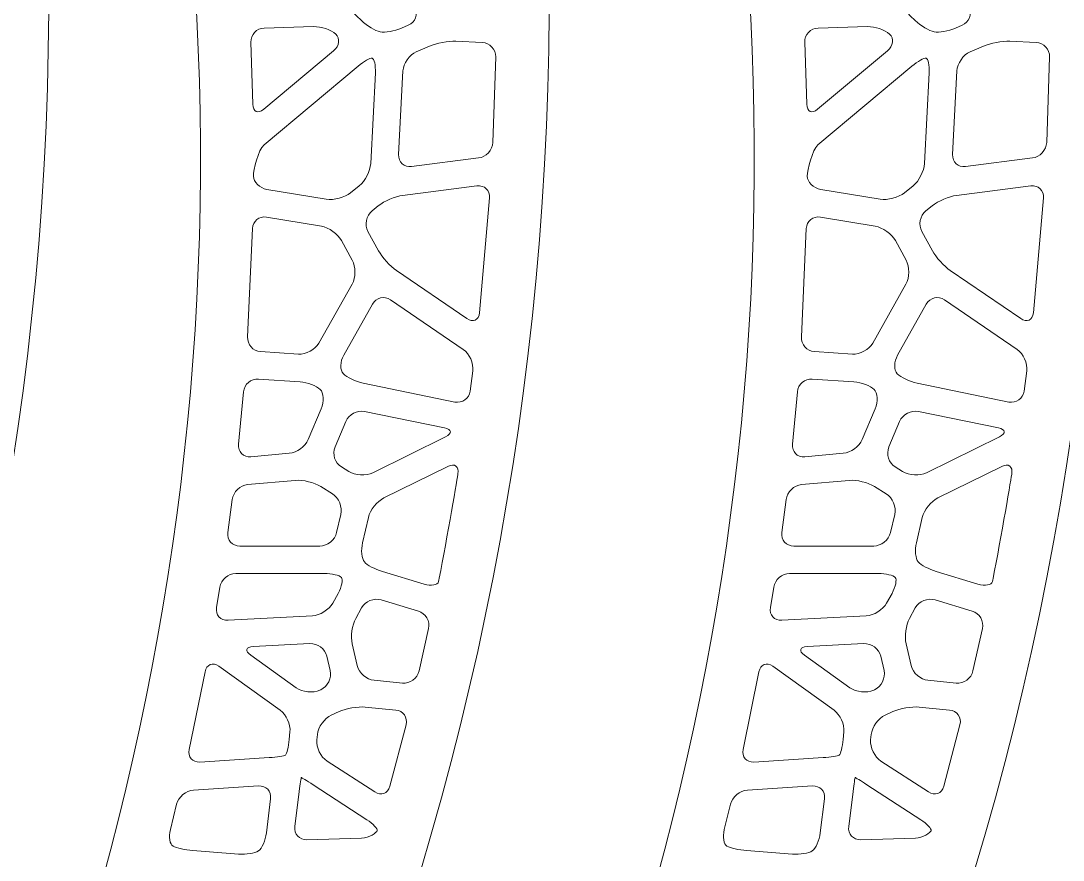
# Model space of a CAD drawing. Header units: inches. Extents: x 8 to 818, y -635 to -10.
# Drawn here: x 604.1 to 711, y -239.2 to -153.2 of the extents above; entities that cross this region are included whole.
import ezdxf

# ---------------------------------------------------------------- set-up
doc = ezdxf.new("R2010")
doc.units = ezdxf.units.IN
doc.header["$MEASUREMENT"] = 0
doc.layers.add('Calque 1', color=7, linetype='Continuous')

# ---------------------------------------------------------------- blocks, each defined once
blk = doc.blocks.new('block 2')
at = {"layer": 'Calque 1', "color": 179, "lineweight": 5, "true_color": 0x262425}
blk.add_open_spline([(715.86, -64), (715.86, -64), (726.82, -66.29), (726.82, -66.29), (727.36, -66.4), (727.7, -66.93), (727.59, -67.48), (727.59, -67.48), (727.39, -68.45), (727.39, -68.45), (727.27, -68.99), (726.74, -69.34), (726.2, -69.23), (726.2, -69.23), (717.2, -67.34), (717.2, -67.34), (769.2, -199.6), (711.01, -353.81), (579.16, -418.55), (579.16, -418.55), (584.06, -419.58), (584.06, -419.58), (584.61, -419.69), (584.95, -420.22), (584.84, -420.76), (584.84, -420.76), (584.63, -421.74), (584.63, -421.74), (584.52, -422.28), (583.99, -422.63), (583.45, -422.51), (583.45, -422.51), (574.72, -420.69), (574.72, -420.69), (571.92, -422), (569.1, -423.28), (566.24, -424.51), (562.3, -426.21), (560.36, -430.67), (561.85, -434.69), (561.85, -434.69), (561.9, -434.84), (561.9, -434.84), (563.44, -439), (568.05, -441.15), (572.21, -439.61), (738.97, -377.87), (817.84, -186.1), (744.29, -23.11), (739.77, -12.97), (726.88, -9.8), (716.32, -15.85), (716.32, -15.85), (716.32, -15.85), (716.32, -15.85), (705.75, -21.91), (701.37, -33.6), (705.82, -42.17), (709.52, -49.36), (712.86, -56.64), (715.86, -64)], degree=3, knots=[0, 0, 0, 0, 1, 1, 1, 2, 2, 2, 3, 3, 3, 4, 4, 4, 5, 5, 5, 6, 6, 6, 7, 7, 7, 8, 8, 8, 9, 9, 9, 10, 10, 10, 11, 11, 11, 12, 12, 12, 13, 13, 13, 14, 14, 14, 15, 15, 15, 16, 16, 16, 17, 17, 17, 18, 18, 18, 19, 19, 19, 20, 20, 20, 20], dxfattribs=at)
blk = doc.blocks.new('block 3')
at = {"layer": 'Calque 1', "color": 179, "lineweight": 5, "true_color": 0x262425}
for points, knots in [([(659.05, -64), (659.05, -64), (670, -66.29), (670, -66.29), (670.54, -66.4), (670.89, -66.93), (670.77, -67.48), (670.77, -67.48), (670.57, -68.45), (670.57, -68.45), (670.46, -68.99), (669.93, -69.34), (669.38, -69.23), (669.38, -69.23), (660.39, -67.34), (660.39, -67.34), (712.38, -199.6), (654.19, -353.81), (522.35, -418.55), (522.35, -418.55), (527.25, -419.58), (527.25, -419.58), (527.79, -419.69), (528.13, -420.22), (528.02, -420.76), (528.02, -420.76), (527.82, -421.74), (527.82, -421.74), (527.7, -422.28), (527.17, -422.63), (526.63, -422.51), (526.63, -422.51), (517.9, -420.69), (517.9, -420.69), (515.1, -422), (512.28, -423.28), (509.42, -424.51), (505.49, -426.21), (503.55, -430.67), (505.03, -434.69), (505.03, -434.69), (505.09, -434.84), (505.09, -434.84), (506.62, -439), (511.23, -441.15), (515.39, -439.61), (682.15, -377.87), (761.02, -186.1), (687.47, -23.11), (682.95, -12.97), (670.06, -9.8), (659.51, -15.85), (659.51, -15.85), (659.51, -15.85), (659.51, -15.85), (648.93, -21.91), (644.56, -33.6), (649, -42.17), (652.7, -49.36), (656.04, -56.64), (659.05, -64)], [0, 0, 0, 0, 1, 1, 1, 2, 2, 2, 3, 3, 3, 4, 4, 4, 5, 5, 5, 6, 6, 6, 7, 7, 7, 8, 8, 8, 9, 9, 9, 10, 10, 10, 11, 11, 11, 12, 12, 12, 13, 13, 13, 14, 14, 14, 15, 15, 15, 16, 16, 16, 17, 17, 17, 18, 18, 18, 19, 19, 19, 20, 20, 20, 20]), ([(695.79, -142.7), (696.53, -142.95), (697.41, -143.72), (697.75, -144.42), (697.75, -144.42), (701.3, -151.77), (701.3, -151.77), (701.64, -152.47), (701.33, -153.29), (700.62, -153.6), (700.62, -153.6), (699.92, -153.9), (699.92, -153.9), (699.21, -154.21), (698.23, -154.38), (697.73, -154.27), (697.24, -154.17), (696.37, -153.65), (695.81, -153.12), (695.81, -153.12), (695.29, -152.62), (695.29, -152.62), (694.72, -152.09), (694.25, -151.02), (694.24, -150.24), (694.24, -150.24), (694.14, -143.55), (694.14, -143.55), (694.13, -142.78), (694.72, -142.34), (695.46, -142.59), (695.46, -142.59), (695.79, -142.7), (695.79, -142.7)], [0, 0, 0, 0, 1, 1, 1, 2, 2, 2, 3, 3, 3, 4, 4, 4, 5, 5, 5, 6, 6, 6, 7, 7, 7, 8, 8, 8, 9, 9, 9, 10, 10, 10, 11, 11, 11, 11]), ([(693.17, -154.51), (693.65, -154.96), (693.55, -155.73), (692.95, -156.23), (692.95, -156.23), (685.79, -162.22), (685.79, -162.22), (685.19, -162.72), (684.69, -162.49), (684.67, -161.71), (684.67, -161.71), (684.47, -155.34), (684.47, -155.34), (684.44, -154.56), (685.05, -153.91), (685.83, -153.89), (685.83, -153.89), (690.9, -153.74), (690.9, -153.74), (691.68, -153.72), (692.7, -154.06), (693.17, -154.51)], [0, 0, 0, 0, 1, 1, 1, 2, 2, 2, 3, 3, 3, 4, 4, 4, 5, 5, 5, 6, 6, 6, 7, 7, 7, 7]), ([(708.21, -155.37), (708.99, -155.41), (709.6, -156.07), (709.59, -156.85), (709.59, -156.85), (709.29, -165.63), (709.29, -165.63), (709.25, -166.4), (708.59, -167.12), (707.82, -167.21), (707.82, -167.21), (700.96, -168.09), (700.96, -168.09), (700.19, -168.19), (699.59, -167.63), (699.63, -166.86), (699.63, -166.86), (700.07, -158.29), (700.07, -158.29), (700.11, -157.52), (700.72, -156.63), (701.44, -156.32), (701.44, -156.32), (702.79, -155.74), (702.79, -155.74), (703.51, -155.43), (704.72, -155.21), (705.5, -155.25), (705.5, -155.25), (708.21, -155.37), (708.21, -155.37)], [0, 0, 0, 0, 1, 1, 1, 2, 2, 2, 3, 3, 3, 4, 4, 4, 5, 5, 5, 6, 6, 6, 7, 7, 7, 8, 8, 8, 9, 9, 9, 10, 10, 10, 10]), ([(696.92, -156.99), (697.13, -157.03), (697.27, -157.7), (697.23, -158.48), (697.23, -158.48), (696.76, -167.77), (696.76, -167.77), (696.72, -168.54), (696.19, -169.58), (695.59, -170.06), (695.59, -170.06), (694.7, -170.78), (694.7, -170.78), (694.09, -171.27), (692.97, -171.56), (692.21, -171.44), (692.21, -171.44), (686.12, -170.43), (686.12, -170.43), (685.35, -170.3), (684.73, -169.69), (684.73, -169.08), (684.74, -168.46), (685.22, -166.37), (685.82, -165.87), (685.82, -165.87), (695.45, -157.81), (695.45, -157.81), (696.05, -157.31), (696.71, -156.94), (696.92, -156.99)], [0, 0, 0, 0, 1, 1, 1, 2, 2, 2, 3, 3, 3, 4, 4, 4, 5, 5, 5, 6, 6, 6, 7, 7, 7, 8, 8, 8, 9, 9, 9, 10, 10, 10, 10]), ([(707.66, -170.08), (708.43, -169.98), (709.01, -170.54), (708.95, -171.31), (708.95, -171.31), (707.92, -183.08), (707.92, -183.08), (707.85, -183.85), (707.26, -184.12), (706.62, -183.69), (706.62, -183.69), (699.4, -178.75), (699.4, -178.75), (698.76, -178.31), (697.93, -177.4), (697.56, -176.72), (697.56, -176.72), (696.48, -174.76), (696.48, -174.76), (696.11, -174.08), (696.29, -173.12), (696.9, -172.63), (696.9, -172.63), (697.54, -172.12), (697.54, -172.12), (698.14, -171.63), (699.27, -171.15), (700.04, -171.05), (700.04, -171.05), (707.66, -170.08), (707.66, -170.08)], [0, 0, 0, 0, 1, 1, 1, 2, 2, 2, 3, 3, 3, 4, 4, 4, 5, 5, 5, 6, 6, 6, 7, 7, 7, 8, 8, 8, 9, 9, 9, 10, 10, 10, 10]), ([(691.69, -174.21), (692.46, -174.34), (693.39, -175), (693.77, -175.68), (693.77, -175.68), (694.87, -177.68), (694.87, -177.68), (695.24, -178.36), (695.23, -179.47), (694.85, -180.15), (694.85, -180.15), (691.45, -186.19), (691.45, -186.19), (691.07, -186.87), (690.12, -187.38), (689.35, -187.32), (689.35, -187.32), (685.46, -187.07), (685.46, -187.07), (684.68, -187.01), (684.08, -186.34), (684.13, -185.56), (684.13, -185.56), (684.63, -174.46), (684.63, -174.46), (684.66, -173.68), (685.31, -173.15), (686.07, -173.28), (686.07, -173.28), (691.69, -174.21), (691.69, -174.21)], [0, 0, 0, 0, 1, 1, 1, 2, 2, 2, 3, 3, 3, 4, 4, 4, 5, 5, 5, 6, 6, 6, 7, 7, 7, 8, 8, 8, 9, 9, 9, 10, 10, 10, 10]), ([(706.25, -186.85), (706.89, -187.29), (707.33, -188.28), (707.24, -189.05), (707.24, -189.05), (706.97, -191.12), (706.97, -191.12), (706.86, -191.89), (706.16, -192.39), (705.4, -192.24), (705.4, -192.24), (696, -190.31), (696, -190.31), (695.24, -190.15), (694.32, -189.72), (693.95, -189.34), (693.59, -188.97), (693.61, -188.11), (693.99, -187.43), (693.99, -187.43), (696.94, -182.19), (696.94, -182.19), (697.32, -181.52), (698.16, -181.32), (698.8, -181.76), (698.8, -181.76), (706.25, -186.85), (706.25, -186.85)], [0, 0, 0, 0, 1, 1, 1, 2, 2, 2, 3, 3, 3, 4, 4, 4, 5, 5, 5, 6, 6, 6, 7, 7, 7, 8, 8, 8, 9, 9, 9, 9]), ([(689.5, -190.16), (690.28, -190.22), (691.21, -190.57), (691.58, -190.94), (691.94, -191.32), (691.99, -192.22), (691.69, -192.93), (691.69, -192.93), (690.36, -196.08), (690.36, -196.08), (690.06, -196.79), (689.18, -197.43), (688.41, -197.5), (688.41, -197.5), (684.47, -197.85), (684.47, -197.85), (683.69, -197.91), (683.13, -197.34), (683.21, -196.57), (683.21, -196.57), (683.71, -191.19), (683.71, -191.19), (683.78, -190.42), (684.47, -189.83), (685.24, -189.88), (685.24, -189.88), (689.5, -190.16), (689.5, -190.16)], [0, 0, 0, 0, 1, 1, 1, 2, 2, 2, 3, 3, 3, 4, 4, 4, 5, 5, 5, 6, 6, 6, 7, 7, 7, 8, 8, 8, 9, 9, 9, 9]), ([(704.33, -194.9), (705.09, -195.05), (705.14, -195.46), (704.44, -195.81), (704.44, -195.81), (696.97, -199.49), (696.97, -199.49), (696.28, -199.84), (695.17, -199.78), (694.51, -199.37), (694.51, -199.37), (693.75, -198.9), (693.75, -198.9), (693.09, -198.49), (692.8, -197.57), (693.1, -196.85), (693.1, -196.85), (694.2, -194.23), (694.2, -194.23), (694.51, -193.52), (695.37, -193.06), (696.14, -193.22), (696.14, -193.22), (704.33, -194.9), (704.33, -194.9)], [0, 0, 0, 0, 1, 1, 1, 2, 2, 2, 3, 3, 3, 4, 4, 4, 5, 5, 5, 6, 6, 6, 7, 7, 7, 8, 8, 8, 8]), ([(704.67, -198.84), (705.37, -198.5), (705.83, -198.84), (705.71, -199.61), (705.71, -199.61), (704.58, -206.33), (703.79, -210.3), (703.72, -210.64), (703.72, -210.64), (703.72, -210.64), (703.64, -211.01), (702.97, -211.13), (702.23, -210.91), (702.23, -210.91), (697.96, -209.62), (697.96, -209.62), (697.22, -209.4), (696.38, -208.95), (696.11, -208.63), (695.83, -208.31), (695.75, -207.43), (695.92, -206.67), (695.92, -206.67), (696.53, -204.08), (696.53, -204.08), (696.71, -203.32), (697.42, -202.42), (698.12, -202.08), (698.12, -202.08), (704.67, -198.84), (704.67, -198.84)], [0, 0, 0, 0, 1, 1, 1, 2, 2, 2, 3, 3, 3, 4, 4, 4, 5, 5, 5, 6, 6, 6, 7, 7, 7, 8, 8, 8, 9, 9, 9, 10, 10, 10, 10]), ([(692.83, -201.65), (693.49, -202.06), (693.88, -203.01), (693.7, -203.77), (693.7, -203.77), (693.27, -205.63), (693.27, -205.63), (693.09, -206.39), (692.31, -207.01), (691.54, -207.01), (691.54, -207.01), (683.34, -207.01), (683.34, -207.01), (682.56, -207.01), (682.01, -206.38), (682.12, -205.61), (682.12, -205.61), (682.56, -202.23), (682.56, -202.23), (682.65, -201.46), (683.37, -200.78), (684.14, -200.71), (684.14, -200.71), (689.03, -200.28), (689.03, -200.28), (689.8, -200.21), (690.98, -200.49), (691.63, -200.9), (691.63, -200.9), (692.83, -201.65), (692.83, -201.65)], [0, 0, 0, 0, 1, 1, 1, 2, 2, 2, 3, 3, 3, 4, 4, 4, 5, 5, 5, 6, 6, 6, 7, 7, 7, 8, 8, 8, 9, 9, 9, 10, 10, 10, 10]), ([(692.01, -209.83), (692.78, -209.83), (693.57, -210.01), (693.76, -210.23), (693.94, -210.44), (693.79, -211.18), (693.42, -211.86), (693.42, -211.86), (692.87, -212.86), (692.87, -212.86), (692.49, -213.54), (691.55, -214.13), (690.78, -214.17), (690.78, -214.17), (682.13, -214.62), (682.13, -214.62), (681.35, -214.66), (680.82, -214.07), (680.95, -213.31), (680.95, -213.31), (681.29, -211.22), (681.29, -211.22), (681.41, -210.46), (682.14, -209.83), (682.92, -209.83), (682.92, -209.83), (692.01, -209.83), (692.01, -209.83)], [0, 0, 0, 0, 1, 1, 1, 2, 2, 2, 3, 3, 3, 4, 4, 4, 5, 5, 5, 6, 6, 6, 7, 7, 7, 8, 8, 8, 9, 9, 9, 9]), ([(701.65, -213.68), (702.4, -213.91), (702.87, -214.71), (702.7, -215.47), (702.7, -215.47), (701.72, -219.82), (701.72, -219.82), (701.55, -220.57), (700.78, -221.13), (700, -221.06), (700, -221.06), (697.11, -220.78), (697.11, -220.78), (696.34, -220.71), (695.56, -220.03), (695.38, -219.27), (695.38, -219.27), (694.86, -217.04), (694.86, -217.04), (694.69, -216.29), (694.85, -215.11), (695.22, -214.43), (695.22, -214.43), (695.81, -213.36), (695.81, -213.36), (696.18, -212.68), (697.1, -212.31), (697.84, -212.53), (697.84, -212.53), (701.65, -213.68), (701.65, -213.68)], [0, 0, 0, 0, 1, 1, 1, 2, 2, 2, 3, 3, 3, 4, 4, 4, 5, 5, 5, 6, 6, 6, 7, 7, 7, 8, 8, 8, 9, 9, 9, 10, 10, 10, 10]), ([(692.6, -219.78), (692.78, -220.53), (692.35, -221.41), (691.64, -221.74), (691.64, -221.74), (691.54, -221.78), (691.54, -221.78), (690.84, -222.11), (689.74, -222), (689.11, -221.55), (689.11, -221.55), (684.45, -218.21), (684.45, -218.21), (683.82, -217.76), (683.94, -217.35), (684.71, -217.31), (684.71, -217.31), (690.53, -217.01), (690.53, -217.01), (691.3, -216.97), (692.08, -217.55), (692.26, -218.31), (692.26, -218.31), (692.6, -219.78), (692.6, -219.78)], [0, 0, 0, 0, 1, 1, 1, 2, 2, 2, 3, 3, 3, 4, 4, 4, 5, 5, 5, 6, 6, 6, 7, 7, 7, 8, 8, 8, 8]), ([(687.47, -223.85), (688.1, -224.3), (688.56, -225.3), (688.48, -226.07), (688.48, -226.07), (688.4, -226.84), (688.4, -226.84), (688.33, -227.62), (688.15, -228.33), (688.01, -228.44), (687.88, -228.54), (687.13, -228.66), (686.36, -228.71), (686.36, -228.71), (679.25, -229.16), (679.25, -229.16), (678.48, -229.21), (677.98, -228.63), (678.14, -227.87), (678.14, -227.87), (679.77, -219.91), (679.77, -219.91), (679.92, -219.15), (680.55, -218.89), (681.18, -219.34), (681.18, -219.34), (687.47, -223.85), (687.47, -223.85)], [0, 0, 0, 0, 1, 1, 1, 2, 2, 2, 3, 3, 3, 4, 4, 4, 5, 5, 5, 6, 6, 6, 7, 7, 7, 8, 8, 8, 9, 9, 9, 9]), ([(699.33, -223.83), (700.1, -223.9), (700.58, -224.58), (700.39, -225.33), (700.39, -225.33), (698.72, -231.64), (698.72, -231.64), (698.52, -232.39), (697.82, -232.66), (697.17, -232.23), (697.17, -232.23), (692.28, -229.06), (692.28, -229.06), (691.63, -228.63), (691.16, -227.65), (691.23, -226.88), (691.23, -226.88), (691.29, -226.34), (691.29, -226.34), (691.36, -225.57), (692, -224.68), (692.71, -224.35), (692.71, -224.35), (693.52, -223.98), (693.52, -223.98), (694.23, -223.66), (695.44, -223.45), (696.21, -223.53), (696.21, -223.53), (699.33, -223.83), (699.33, -223.83)], [0, 0, 0, 0, 1, 1, 1, 2, 2, 2, 3, 3, 3, 4, 4, 4, 5, 5, 5, 6, 6, 6, 7, 7, 7, 8, 8, 8, 9, 9, 9, 10, 10, 10, 10]), ([(696.36, -235.07), (697.01, -235.5), (697.49, -236), (697.44, -236.2), (697.38, -236.4), (696.59, -236.93), (695.82, -236.96), (695.82, -236.96), (690.21, -237.13), (690.21, -237.13), (689.44, -237.15), (688.88, -236.54), (688.98, -235.77), (688.98, -235.77), (689.43, -232.17), (689.43, -232.17), (689.52, -231.4), (689.62, -230.76), (689.64, -230.75), (689.65, -230.73), (690.2, -231.07), (690.85, -231.49), (690.85, -231.49), (696.36, -235.07), (696.36, -235.07)], [0, 0, 0, 0, 1, 1, 1, 2, 2, 2, 3, 3, 3, 4, 4, 4, 5, 5, 5, 6, 6, 6, 7, 7, 7, 8, 8, 8, 8]), ([(686.05, -236.43), (685.96, -237.2), (685.59, -238.03), (685.24, -238.27), (684.9, -238.51), (683.98, -238.66), (683.2, -238.6), (683.2, -238.6), (678.51, -238.24), (678.51, -238.24), (677.73, -238.18), (676.82, -237.98), (676.49, -237.79), (676.15, -237.61), (676.02, -236.84), (676.21, -236.09), (676.21, -236.09), (676.85, -233.49), (676.85, -233.49), (677.03, -232.74), (677.81, -232.08), (678.59, -232.03), (678.59, -232.03), (685.26, -231.61), (685.26, -231.61), (686.03, -231.56), (686.59, -232.15), (686.49, -232.92), (686.49, -232.92), (686.05, -236.43), (686.05, -236.43)], [0, 0, 0, 0, 1, 1, 1, 2, 2, 2, 3, 3, 3, 4, 4, 4, 5, 5, 5, 6, 6, 6, 7, 7, 7, 8, 8, 8, 9, 9, 9, 10, 10, 10, 10])]:
    blk.add_open_spline(points, degree=3, knots=knots, dxfattribs=at)
blk = doc.blocks.new('block 4')
at = {"layer": 'Calque 1', "color": 179, "lineweight": 5, "true_color": 0x262425}
for points, knots in [([(602.23, -64), (602.23, -64), (613.18, -66.29), (613.18, -66.29), (613.72, -66.4), (614.07, -66.93), (613.96, -67.48), (613.96, -67.48), (613.75, -68.45), (613.75, -68.45), (613.64, -68.99), (613.11, -69.34), (612.57, -69.23), (612.57, -69.23), (603.57, -67.34), (603.57, -67.34), (655.56, -199.6), (597.38, -353.81), (465.53, -418.55), (465.53, -418.55), (470.43, -419.58), (470.43, -419.58), (470.97, -419.69), (471.32, -420.22), (471.2, -420.76), (471.2, -420.76), (471, -421.74), (471, -421.74), (470.89, -422.28), (470.36, -422.63), (469.82, -422.51), (469.82, -422.51), (461.08, -420.69), (461.08, -420.69), (458.29, -422), (455.46, -423.28), (452.6, -424.51), (448.67, -426.21), (446.73, -430.67), (448.21, -434.69), (448.21, -434.69), (448.27, -434.84), (448.27, -434.84), (449.8, -439), (454.42, -441.15), (458.57, -439.61), (625.34, -377.87), (704.2, -186.1), (630.65, -23.11), (626.13, -12.97), (613.24, -9.8), (602.69, -15.85), (602.69, -15.85), (602.69, -15.85), (602.69, -15.85), (592.11, -21.91), (587.74, -33.6), (592.19, -42.17), (595.88, -49.36), (599.22, -56.64), (602.23, -64)], [0, 0, 0, 0, 1, 1, 1, 2, 2, 2, 3, 3, 3, 4, 4, 4, 5, 5, 5, 6, 6, 6, 7, 7, 7, 8, 8, 8, 9, 9, 9, 10, 10, 10, 11, 11, 11, 12, 12, 12, 13, 13, 13, 14, 14, 14, 15, 15, 15, 16, 16, 16, 17, 17, 17, 18, 18, 18, 19, 19, 19, 20, 20, 20, 20]), ([(638.98, -142.7), (639.71, -142.95), (640.59, -143.72), (640.93, -144.42), (640.93, -144.42), (644.48, -151.77), (644.48, -151.77), (644.82, -152.47), (644.52, -153.29), (643.8, -153.6), (643.8, -153.6), (643.11, -153.9), (643.11, -153.9), (642.39, -154.21), (641.41, -154.38), (640.91, -154.27), (640.42, -154.17), (639.56, -153.65), (638.99, -153.12), (638.99, -153.12), (638.47, -152.62), (638.47, -152.62), (637.9, -152.09), (637.43, -151.02), (637.42, -150.24), (637.42, -150.24), (637.32, -143.55), (637.32, -143.55), (637.31, -142.78), (637.9, -142.34), (638.64, -142.59), (638.64, -142.59), (638.98, -142.7), (638.98, -142.7)], [0, 0, 0, 0, 1, 1, 1, 2, 2, 2, 3, 3, 3, 4, 4, 4, 5, 5, 5, 6, 6, 6, 7, 7, 7, 8, 8, 8, 9, 9, 9, 10, 10, 10, 11, 11, 11, 11]), ([(636.36, -154.51), (636.83, -154.96), (636.73, -155.73), (636.13, -156.23), (636.13, -156.23), (628.97, -162.22), (628.97, -162.22), (628.37, -162.72), (627.87, -162.49), (627.85, -161.71), (627.85, -161.71), (627.66, -155.34), (627.66, -155.34), (627.63, -154.56), (628.23, -153.91), (629.01, -153.89), (629.01, -153.89), (634.09, -153.74), (634.09, -153.74), (634.86, -153.72), (635.88, -154.06), (636.36, -154.51)], [0, 0, 0, 0, 1, 1, 1, 2, 2, 2, 3, 3, 3, 4, 4, 4, 5, 5, 5, 6, 6, 6, 7, 7, 7, 7]), ([(651.39, -155.37), (652.17, -155.41), (652.79, -156.07), (652.77, -156.85), (652.77, -156.85), (652.47, -165.63), (652.47, -165.63), (652.43, -166.4), (651.78, -167.12), (651.01, -167.21), (651.01, -167.21), (644.14, -168.09), (644.14, -168.09), (643.37, -168.19), (642.77, -167.63), (642.81, -166.86), (642.81, -166.86), (643.25, -158.29), (643.25, -158.29), (643.29, -157.52), (643.91, -156.63), (644.62, -156.32), (644.62, -156.32), (645.97, -155.74), (645.97, -155.74), (646.69, -155.43), (647.91, -155.21), (648.68, -155.25), (648.68, -155.25), (651.39, -155.37), (651.39, -155.37)], [0, 0, 0, 0, 1, 1, 1, 2, 2, 2, 3, 3, 3, 4, 4, 4, 5, 5, 5, 6, 6, 6, 7, 7, 7, 8, 8, 8, 9, 9, 9, 10, 10, 10, 10]), ([(640.1, -156.99), (640.31, -157.03), (640.46, -157.7), (640.42, -158.48), (640.42, -158.48), (639.94, -167.77), (639.94, -167.77), (639.9, -168.54), (639.37, -169.58), (638.77, -170.06), (638.77, -170.06), (637.88, -170.78), (637.88, -170.78), (637.28, -171.27), (636.16, -171.56), (635.39, -171.44), (635.39, -171.44), (629.3, -170.43), (629.3, -170.43), (628.53, -170.3), (627.91, -169.69), (627.91, -169.08), (627.92, -168.46), (628.41, -166.37), (629, -165.87), (629, -165.87), (638.64, -157.81), (638.64, -157.81), (639.23, -157.31), (639.89, -156.94), (640.1, -156.99)], [0, 0, 0, 0, 1, 1, 1, 2, 2, 2, 3, 3, 3, 4, 4, 4, 5, 5, 5, 6, 6, 6, 7, 7, 7, 8, 8, 8, 9, 9, 9, 10, 10, 10, 10]), ([(650.84, -170.08), (651.61, -169.98), (652.19, -170.54), (652.13, -171.31), (652.13, -171.31), (651.11, -183.08), (651.11, -183.08), (651.03, -183.85), (650.44, -184.12), (649.8, -183.69), (649.8, -183.69), (642.58, -178.75), (642.58, -178.75), (641.94, -178.31), (641.11, -177.4), (640.74, -176.72), (640.74, -176.72), (639.66, -174.76), (639.66, -174.76), (639.29, -174.08), (639.48, -173.12), (640.08, -172.63), (640.08, -172.63), (640.72, -172.12), (640.72, -172.12), (641.32, -171.63), (642.45, -171.15), (643.22, -171.05), (643.22, -171.05), (650.84, -170.08), (650.84, -170.08)], [0, 0, 0, 0, 1, 1, 1, 2, 2, 2, 3, 3, 3, 4, 4, 4, 5, 5, 5, 6, 6, 6, 7, 7, 7, 8, 8, 8, 9, 9, 9, 10, 10, 10, 10]), ([(634.88, -174.21), (635.64, -174.34), (636.58, -175), (636.95, -175.68), (636.95, -175.68), (638.05, -177.68), (638.05, -177.68), (638.42, -178.36), (638.42, -179.47), (638.04, -180.15), (638.04, -180.15), (634.63, -186.19), (634.63, -186.19), (634.25, -186.87), (633.3, -187.38), (632.53, -187.32), (632.53, -187.32), (628.64, -187.07), (628.64, -187.07), (627.86, -187.01), (627.27, -186.34), (627.31, -185.56), (627.31, -185.56), (627.82, -174.46), (627.82, -174.46), (627.84, -173.68), (628.49, -173.15), (629.26, -173.28), (629.26, -173.28), (634.88, -174.21), (634.88, -174.21)], [0, 0, 0, 0, 1, 1, 1, 2, 2, 2, 3, 3, 3, 4, 4, 4, 5, 5, 5, 6, 6, 6, 7, 7, 7, 8, 8, 8, 9, 9, 9, 10, 10, 10, 10]), ([(649.43, -186.85), (650.07, -187.29), (650.52, -188.28), (650.42, -189.05), (650.42, -189.05), (650.15, -191.12), (650.15, -191.12), (650.05, -191.89), (649.34, -192.39), (648.58, -192.24), (648.58, -192.24), (639.18, -190.31), (639.18, -190.31), (638.42, -190.15), (637.5, -189.72), (637.14, -189.34), (636.77, -188.97), (636.79, -188.11), (637.17, -187.43), (637.17, -187.43), (640.12, -182.19), (640.12, -182.19), (640.51, -181.52), (641.34, -181.32), (641.98, -181.76), (641.98, -181.76), (649.43, -186.85), (649.43, -186.85)], [0, 0, 0, 0, 1, 1, 1, 2, 2, 2, 3, 3, 3, 4, 4, 4, 5, 5, 5, 6, 6, 6, 7, 7, 7, 8, 8, 8, 9, 9, 9, 9]), ([(632.69, -190.16), (633.46, -190.22), (634.39, -190.57), (634.76, -190.94), (635.12, -191.32), (635.18, -192.22), (634.87, -192.93), (634.87, -192.93), (633.54, -196.08), (633.54, -196.08), (633.24, -196.79), (632.36, -197.43), (631.59, -197.5), (631.59, -197.5), (627.65, -197.85), (627.65, -197.85), (626.88, -197.91), (626.31, -197.34), (626.39, -196.57), (626.39, -196.57), (626.9, -191.19), (626.9, -191.19), (626.96, -190.42), (627.65, -189.83), (628.43, -189.88), (628.43, -189.88), (632.69, -190.16), (632.69, -190.16)], [0, 0, 0, 0, 1, 1, 1, 2, 2, 2, 3, 3, 3, 4, 4, 4, 5, 5, 5, 6, 6, 6, 7, 7, 7, 8, 8, 8, 9, 9, 9, 9]), ([(647.51, -194.9), (648.27, -195.05), (648.32, -195.46), (647.62, -195.81), (647.62, -195.81), (640.16, -199.49), (640.16, -199.49), (639.46, -199.84), (638.35, -199.78), (637.69, -199.37), (637.69, -199.37), (636.93, -198.9), (636.93, -198.9), (636.27, -198.49), (635.98, -197.57), (636.28, -196.85), (636.28, -196.85), (637.39, -194.23), (637.39, -194.23), (637.69, -193.52), (638.56, -193.06), (639.32, -193.22), (639.32, -193.22), (647.51, -194.9), (647.51, -194.9)], [0, 0, 0, 0, 1, 1, 1, 2, 2, 2, 3, 3, 3, 4, 4, 4, 5, 5, 5, 6, 6, 6, 7, 7, 7, 8, 8, 8, 8]), ([(647.86, -198.84), (648.55, -198.5), (649.02, -198.84), (648.89, -199.61), (648.89, -199.61), (647.76, -206.33), (646.97, -210.3), (646.9, -210.64), (646.9, -210.64), (646.9, -210.64), (646.83, -211.01), (646.16, -211.13), (645.41, -210.91), (645.41, -210.91), (641.14, -209.62), (641.14, -209.62), (640.4, -209.4), (639.56, -208.95), (639.29, -208.63), (639.01, -208.31), (638.93, -207.43), (639.11, -206.67), (639.11, -206.67), (639.71, -204.08), (639.71, -204.08), (639.89, -203.32), (640.6, -202.42), (641.3, -202.08), (641.3, -202.08), (647.86, -198.84), (647.86, -198.84)], [0, 0, 0, 0, 1, 1, 1, 2, 2, 2, 3, 3, 3, 4, 4, 4, 5, 5, 5, 6, 6, 6, 7, 7, 7, 8, 8, 8, 9, 9, 9, 10, 10, 10, 10]), ([(636.01, -201.65), (636.67, -202.06), (637.06, -203.01), (636.89, -203.77), (636.89, -203.77), (636.45, -205.63), (636.45, -205.63), (636.27, -206.39), (635.49, -207.01), (634.72, -207.01), (634.72, -207.01), (626.52, -207.01), (626.52, -207.01), (625.74, -207.01), (625.19, -206.38), (625.3, -205.61), (625.3, -205.61), (625.74, -202.23), (625.74, -202.23), (625.84, -201.46), (626.55, -200.78), (627.32, -200.71), (627.32, -200.71), (632.21, -200.28), (632.21, -200.28), (632.99, -200.21), (634.16, -200.49), (634.82, -200.9), (634.82, -200.9), (636.01, -201.65), (636.01, -201.65)], [0, 0, 0, 0, 1, 1, 1, 2, 2, 2, 3, 3, 3, 4, 4, 4, 5, 5, 5, 6, 6, 6, 7, 7, 7, 8, 8, 8, 9, 9, 9, 10, 10, 10, 10]), ([(635.19, -209.83), (635.97, -209.83), (636.75, -210.01), (636.94, -210.23), (637.13, -210.44), (636.97, -211.18), (636.6, -211.86), (636.6, -211.86), (636.05, -212.86), (636.05, -212.86), (635.67, -213.54), (634.73, -214.13), (633.96, -214.17), (633.96, -214.17), (625.31, -214.62), (625.31, -214.62), (624.53, -214.66), (624, -214.07), (624.13, -213.31), (624.13, -213.31), (624.47, -211.22), (624.47, -211.22), (624.59, -210.46), (625.33, -209.83), (626.1, -209.83), (626.1, -209.83), (635.19, -209.83), (635.19, -209.83)], [0, 0, 0, 0, 1, 1, 1, 2, 2, 2, 3, 3, 3, 4, 4, 4, 5, 5, 5, 6, 6, 6, 7, 7, 7, 8, 8, 8, 9, 9, 9, 9]), ([(644.83, -213.68), (645.58, -213.91), (646.05, -214.71), (645.88, -215.47), (645.88, -215.47), (644.91, -219.82), (644.91, -219.82), (644.73, -220.57), (643.96, -221.13), (643.19, -221.06), (643.19, -221.06), (640.29, -220.78), (640.29, -220.78), (639.52, -220.71), (638.74, -220.03), (638.57, -219.27), (638.57, -219.27), (638.04, -217.04), (638.04, -217.04), (637.87, -216.29), (638.03, -215.11), (638.4, -214.43), (638.4, -214.43), (638.99, -213.36), (638.99, -213.36), (639.37, -212.68), (640.28, -212.31), (641.02, -212.53), (641.02, -212.53), (644.83, -213.68), (644.83, -213.68)], [0, 0, 0, 0, 1, 1, 1, 2, 2, 2, 3, 3, 3, 4, 4, 4, 5, 5, 5, 6, 6, 6, 7, 7, 7, 8, 8, 8, 9, 9, 9, 10, 10, 10, 10]), ([(635.79, -219.78), (635.96, -220.53), (635.53, -221.41), (634.82, -221.74), (634.82, -221.74), (634.72, -221.78), (634.72, -221.78), (634.02, -222.11), (632.93, -222), (632.29, -221.55), (632.29, -221.55), (627.63, -218.21), (627.63, -218.21), (627, -217.76), (627.12, -217.35), (627.89, -217.31), (627.89, -217.31), (633.71, -217.01), (633.71, -217.01), (634.49, -216.97), (635.27, -217.55), (635.44, -218.31), (635.44, -218.31), (635.79, -219.78), (635.79, -219.78)], [0, 0, 0, 0, 1, 1, 1, 2, 2, 2, 3, 3, 3, 4, 4, 4, 5, 5, 5, 6, 6, 6, 7, 7, 7, 8, 8, 8, 8]), ([(630.65, -223.85), (631.28, -224.3), (631.74, -225.3), (631.66, -226.07), (631.66, -226.07), (631.59, -226.84), (631.59, -226.84), (631.51, -227.62), (631.33, -228.33), (631.2, -228.44), (631.06, -228.54), (630.31, -228.66), (629.54, -228.71), (629.54, -228.71), (622.43, -229.16), (622.43, -229.16), (621.66, -229.21), (621.16, -228.63), (621.32, -227.87), (621.32, -227.87), (622.95, -219.91), (622.95, -219.91), (623.1, -219.15), (623.74, -218.89), (624.37, -219.34), (624.37, -219.34), (630.65, -223.85), (630.65, -223.85)], [0, 0, 0, 0, 1, 1, 1, 2, 2, 2, 3, 3, 3, 4, 4, 4, 5, 5, 5, 6, 6, 6, 7, 7, 7, 8, 8, 8, 9, 9, 9, 9]), ([(642.51, -223.83), (643.29, -223.9), (643.76, -224.58), (643.57, -225.33), (643.57, -225.33), (641.9, -231.64), (641.9, -231.64), (641.7, -232.39), (641, -232.66), (640.35, -232.23), (640.35, -232.23), (635.46, -229.06), (635.46, -229.06), (634.81, -228.63), (634.34, -227.65), (634.42, -226.88), (634.42, -226.88), (634.47, -226.34), (634.47, -226.34), (634.55, -225.57), (635.19, -224.68), (635.89, -224.35), (635.89, -224.35), (636.7, -223.98), (636.7, -223.98), (637.41, -223.66), (638.62, -223.45), (639.39, -223.53), (639.39, -223.53), (642.51, -223.83), (642.51, -223.83)], [0, 0, 0, 0, 1, 1, 1, 2, 2, 2, 3, 3, 3, 4, 4, 4, 5, 5, 5, 6, 6, 6, 7, 7, 7, 8, 8, 8, 9, 9, 9, 10, 10, 10, 10]), ([(639.54, -235.07), (640.19, -235.5), (640.68, -236), (640.62, -236.2), (640.56, -236.4), (639.78, -236.93), (639, -236.96), (639, -236.96), (633.4, -237.13), (633.4, -237.13), (632.62, -237.15), (632.07, -236.54), (632.16, -235.77), (632.16, -235.77), (632.61, -232.17), (632.61, -232.17), (632.71, -231.4), (632.8, -230.76), (632.82, -230.75), (632.84, -230.73), (633.38, -231.07), (634.03, -231.49), (634.03, -231.49), (639.54, -235.07), (639.54, -235.07)], [0, 0, 0, 0, 1, 1, 1, 2, 2, 2, 3, 3, 3, 4, 4, 4, 5, 5, 5, 6, 6, 6, 7, 7, 7, 8, 8, 8, 8]), ([(629.24, -236.43), (629.14, -237.2), (628.78, -238.03), (628.43, -238.27), (628.08, -238.51), (627.16, -238.66), (626.39, -238.6), (626.39, -238.6), (621.69, -238.24), (621.69, -238.24), (620.92, -238.18), (620.01, -237.98), (619.67, -237.79), (619.33, -237.61), (619.21, -236.84), (619.4, -236.09), (619.4, -236.09), (620.03, -233.49), (620.03, -233.49), (620.21, -232.74), (621, -232.08), (621.77, -232.03), (621.77, -232.03), (628.44, -231.61), (628.44, -231.61), (629.21, -231.56), (629.77, -232.15), (629.67, -232.92), (629.67, -232.92), (629.24, -236.43), (629.24, -236.43)], [0, 0, 0, 0, 1, 1, 1, 2, 2, 2, 3, 3, 3, 4, 4, 4, 5, 5, 5, 6, 6, 6, 7, 7, 7, 8, 8, 8, 9, 9, 9, 10, 10, 10, 10])]:
    blk.add_open_spline(points, degree=3, knots=knots, dxfattribs=at)
blk = doc.blocks.new('block 5')
at = {"layer": 'Calque 1', "color": 179, "lineweight": 5, "true_color": 0x262425}
blk.add_open_spline([(550.89, -64), (550.89, -64), (561.84, -66.29), (561.84, -66.29), (562.38, -66.4), (562.73, -66.93), (562.62, -67.48), (562.62, -67.48), (562.41, -68.45), (562.41, -68.45), (562.3, -68.99), (561.77, -69.34), (561.23, -69.23), (561.23, -69.23), (552.23, -67.34), (552.23, -67.34), (604.22, -199.6), (546.04, -353.81), (414.19, -418.55), (414.19, -418.55), (419.09, -419.58), (419.09, -419.58), (419.63, -419.69), (419.98, -420.22), (419.86, -420.76), (419.86, -420.76), (419.66, -421.74), (419.66, -421.74), (419.55, -422.28), (419.02, -422.63), (418.48, -422.51), (418.48, -422.51), (409.74, -420.69), (409.74, -420.69), (406.95, -422), (404.12, -423.28), (401.26, -424.51), (397.33, -426.21), (395.39, -430.67), (396.87, -434.69), (396.87, -434.69), (396.93, -434.84), (396.93, -434.84), (398.46, -439), (403.08, -441.15), (407.23, -439.61), (574, -377.87), (652.86, -186.1), (579.31, -23.11), (574.8, -12.97), (561.9, -9.8), (551.35, -15.85), (551.35, -15.85), (551.35, -15.85), (551.35, -15.85), (540.78, -21.91), (536.4, -33.6), (540.85, -42.17), (544.54, -49.36), (547.89, -56.64), (550.89, -64)], degree=3, knots=[0, 0, 0, 0, 1, 1, 1, 2, 2, 2, 3, 3, 3, 4, 4, 4, 5, 5, 5, 6, 6, 6, 7, 7, 7, 8, 8, 8, 9, 9, 9, 10, 10, 10, 11, 11, 11, 12, 12, 12, 13, 13, 13, 14, 14, 14, 15, 15, 15, 16, 16, 16, 17, 17, 17, 18, 18, 18, 19, 19, 19, 20, 20, 20, 20], dxfattribs=at)

msp = doc.modelspace()

# ---------------------------------------------------------------- block references
at = {"layer": 'Calque 1'}
for name in ['block 5', 'block 4', 'block 3', 'block 2']:
    msp.add_blockref(name, (0, 0), dxfattribs=at)

doc.saveas('drawing.dxf')
